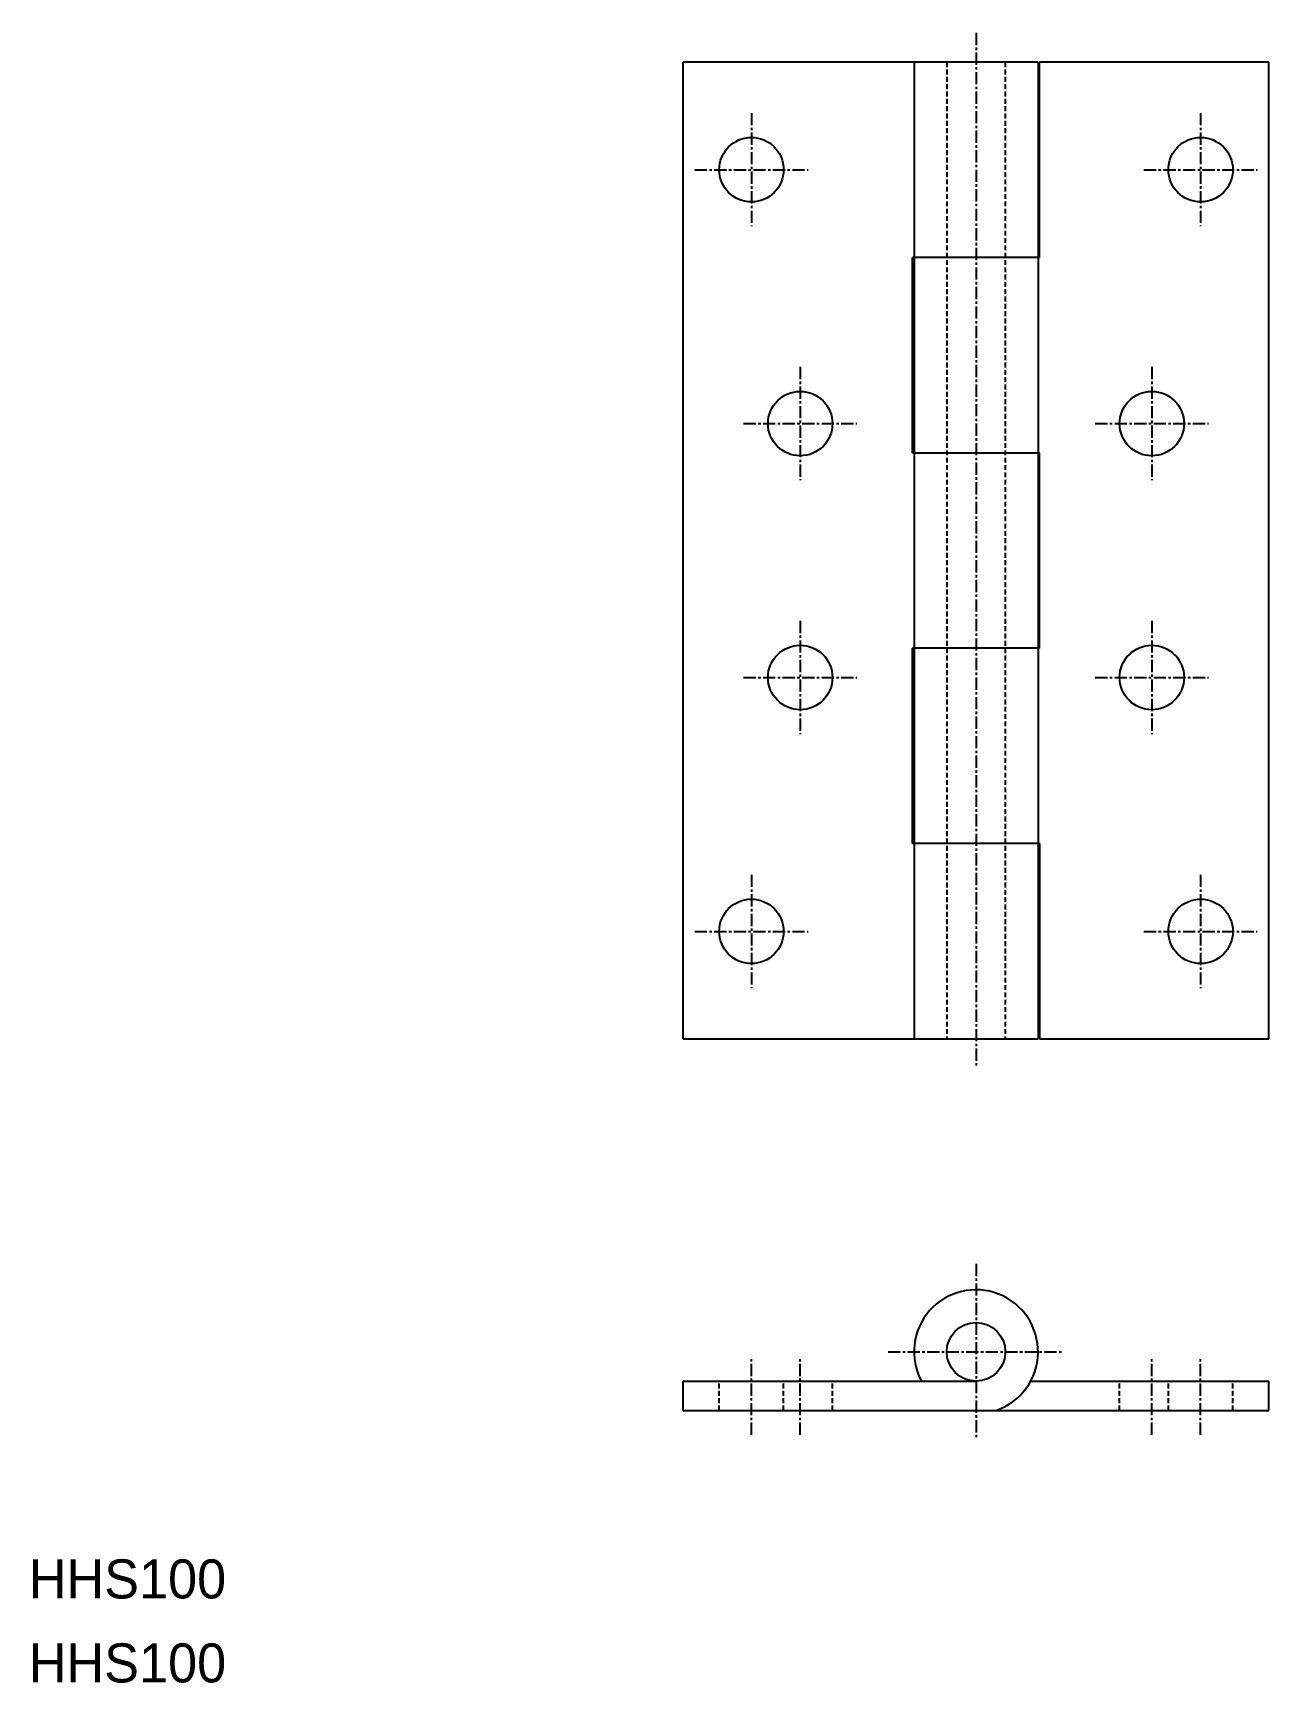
# Model space of a CAD drawing. Extents: x 0 to 127, y 0 to 169.
import ezdxf

# ---------------------------------------------------------------- set-up
doc = ezdxf.new("R2010")
doc.units = 0
doc.linetypes.add('CENTER', pattern=[2, 1.25, -0.25, 0.25, -0.25])
doc.linetypes.add('DASHED', pattern=[0.75, 0.5, -0.25])
doc.layers.get('0').update_dxf_attribs({"linetype": 'CONTINUOUS'})
doc.layers.add('CENTER', color=1, linetype='CENTER')

msp = doc.modelspace()

# ---------------------------------------------------------------- linework, layer by layer
at = {"color": 7, "linetype": 'CONTINUOUS'}
for p, q in [((103.35, 165.91), (67, 165.91)), ((67, 65.91), (67, 165.91)), ((90.65, 165.91), (90.65, 65.91)), ((103.35, 165.91), (103.35, 65.91)), ((103.5, 145.91), (103.5, 165.91)), ((127, 165.91), (103.5, 165.91)), ((127, 65.91), (127, 165.91)), ((90.5, 125.91), (90.5, 145.91)), ((103.5, 145.91), (90.5, 145.91)), ((90.5, 125.91), (103.5, 125.91)), ((103.5, 105.91), (103.5, 125.91)), ((103.5, 105.91), (90.5, 105.91)), ((90.5, 85.91), (90.5, 105.91)), ((103.5, 85.91), (90.5, 85.91)), ((103.5, 85.91), (103.5, 65.91)), ((67, 65.91), (103.35, 65.91)), ((103.5, 65.91), (127, 65.91)), ((67, 30.86), (97, 30.86)), ((67, 27.86), (67, 30.86)), ((102.6, 30.86), (127, 30.86)), ((127, 27.86), (127, 30.86)), ((67, 27.86), (127, 27.86))]:
    msp.add_line(p, q, dxfattribs=at)
at = {"color": 3, "linetype": 'DASHED'}
for p, q in [((94, 165.91), (94, 65.91)), ((100, 165.91), (100, 65.91)), ((70.7, 27.86), (70.7, 30.86)), ((77.3, 27.86), (77.3, 30.86)), ((82.3, 27.86), (82.3, 30.86)), ((111.7, 27.86), (111.7, 30.86)), ((116.7, 27.86), (116.7, 30.86)), ((123.3, 27.86), (123.3, 30.86))]:
    msp.add_line(p, q, dxfattribs=at)
at = {"color": 7, "linetype": 'CONTINUOUS'}
for centre, radius in [((74, 154.91), 3.3), ((120, 154.91), 3.3), ((79, 128.91), 3.3), ((115, 128.91), 3.3), ((79, 102.91), 3.3), ((115, 102.91), 3.3), ((74, 76.91), 3.3), ((120, 76.91), 3.3), ((97, 33.86), 3)]:
    msp.add_circle(centre, radius, dxfattribs=at)
msp.add_arc((97, 33.86), 6.35, 289.1117, 208.1929, dxfattribs=at)
at = {"layer": 'CENTER', "color": 1, "linetype": 'CENTER'}
for p, q in [((97, 168.91), (97, 62.91)), ((74, 160.71), (74, 149.11)), ((120, 160.71), (120, 149.11)), ((68.2, 154.91), (79.8, 154.91)), ((114.2, 154.91), (125.8, 154.91)), ((79, 134.71), (79, 123.11)), ((115, 134.71), (115, 123.11)), ((73.2, 128.91), (84.8, 128.91)), ((109.2, 128.91), (120.8, 128.91)), ((79, 108.71), (79, 97.11)), ((115, 108.71), (115, 97.11)), ((73.2, 102.91), (84.8, 102.91)), ((109.2, 102.91), (120.8, 102.91)), ((74, 82.71), (74, 71.11)), ((120, 82.71), (120, 71.11)), ((68.2, 76.91), (79.8, 76.91)), ((114.2, 76.91), (125.8, 76.91)), ((97, 42.86), (97, 24.86)), ((88, 33.86), (106, 33.86)), ((74, 25.36), (74, 33.36)), ((79, 25.36), (79, 33.36)), ((115, 25.36), (115, 33.36)), ((120, 25.36), (120, 33.36))]:
    msp.add_line(p, q, dxfattribs=at)

# ---------------------------------------------------------------- texts
at = {"color": 7, "linetype": 'CONTINUOUS'}
for p in [(0, 8.6), (0, 0)]:
    msp.add_text('HHS100', height=4, dxfattribs=at).set_placement(p)

doc.saveas('drawing.dxf')
